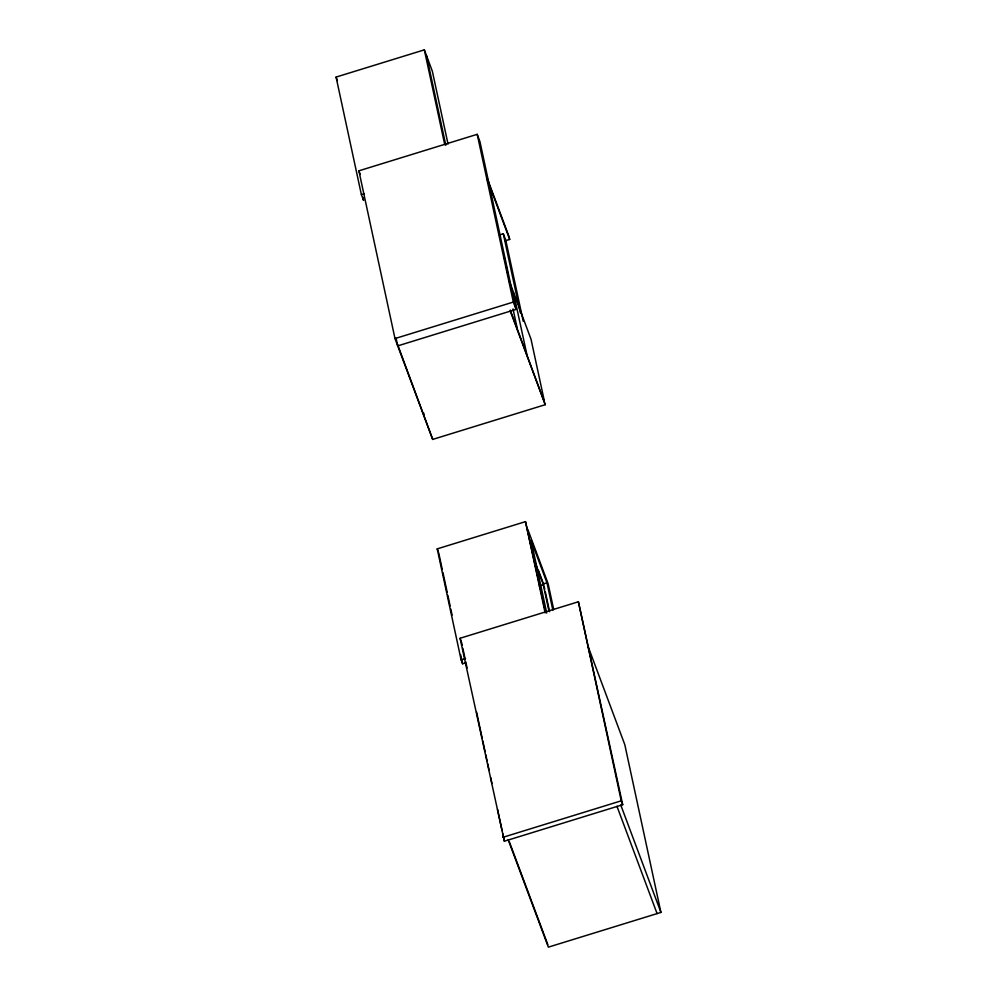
<?xml version="1.0" encoding="UTF-8"?>
<svg xmlns="http://www.w3.org/2000/svg" width="997" height="997" viewBox="0 0 997 997"><rect width="100%" height="100%" fill="white"/><g stroke="black" fill="none" stroke-linecap="round" stroke-linejoin="round"><path stroke-width="1.5" d="M362.908 197.381L363.556 200.397L361.363 194.552L336.076 77.081L424.348 49.85L432.362 71.286L448.039 144.116M510.302 310.092L545.272 404.682L432.698 439.415L394.999 338.569L358.883 170.823L477.214 134.321L479.943 141.624L516.06 309.382L397.728 345.884L396.108 338.319M361.363 194.552L364.316 193.642M499.472 234.98L503.311 233.797L505.865 240.613L523.213 321.233M505.255 240.8L509.691 239.43L509.155 236.925L487.097 177.927M394.999 338.569L513.33 302.066L477.214 134.321M465.524 662.868L462.583 663.778L461.125 659.877L437.222 548.873L525.494 521.643L545.646 612.37M549.011 611.323L543.128 583.968L546.967 582.784L531.027 540.15L546.73 613.068M539.315 585.999L543.764 584.616L538.417 570.309M460.066 638.267L578.397 601.764L622.701 804.716L504.37 841.219L460.066 638.267L461.038 640.872M461.125 659.877L465.537 658.519M502.912 837.318L621.243 800.815L578.397 601.764M587.918 646.019L624.807 744.672L660.924 912.417L548.35 947.15L508.208 839.786M487.097 178.999L509.691 239.43M509.143 280.693L513.268 291.735L526.703 353.773M513.455 292.221L531.027 339.229L544.287 400.782M513.33 302.066L516.06 309.382M510.302 311.151L545.272 404.682M527.762 529.295L548.163 583.856L553.684 609.528M534.629 561.236L543.128 583.968M621.243 800.815L622.701 804.716M620.782 805.065L660.924 912.417M616.944 806.249L657.085 913.601M336.076 77.081L337.385 80.583M358.883 170.823L360.253 174.475M397.716 344.788L432.698 439.415M437.222 548.873L438.194 551.466M509.293 841.642L547.814 944.645M503.311 233.797L520.334 312.884M504.058 256.266L505.367 262.361M506.027 265.401L508.308 276.044M508.969 279.085L510.277 285.167M513.031 308.933L517.231 328.449M546.967 582.784L552.849 610.139M544.088 586.124L544.736 589.127M545.384 592.131L549.596 611.684M426.529 55.695L445.809 145.226M424.348 49.85L444.774 144.727M525.494 521.643L545.135 612.881M423.563 412.633L424.224 415.674M461.524 642.168L462.172 645.209M462.832 648.249L465.113 658.88M465.773 661.921L467.082 668.002M476.566 712.057L482.124 737.892M482.785 740.933L485.078 751.564M485.726 754.604L487.035 760.686M487.695 763.727L489.004 769.809M490.636 777.398L491.945 783.48M497.503 809.315L502.089 830.588M502.737 833.617L504.37 841.219M438.68 552.774L442.282 569.499M442.942 572.54L447.192 592.305M447.852 595.346L450.146 605.989M450.794 609.03L452.102 615.112M460.614 654.655L462.583 663.778"/></g></svg>
